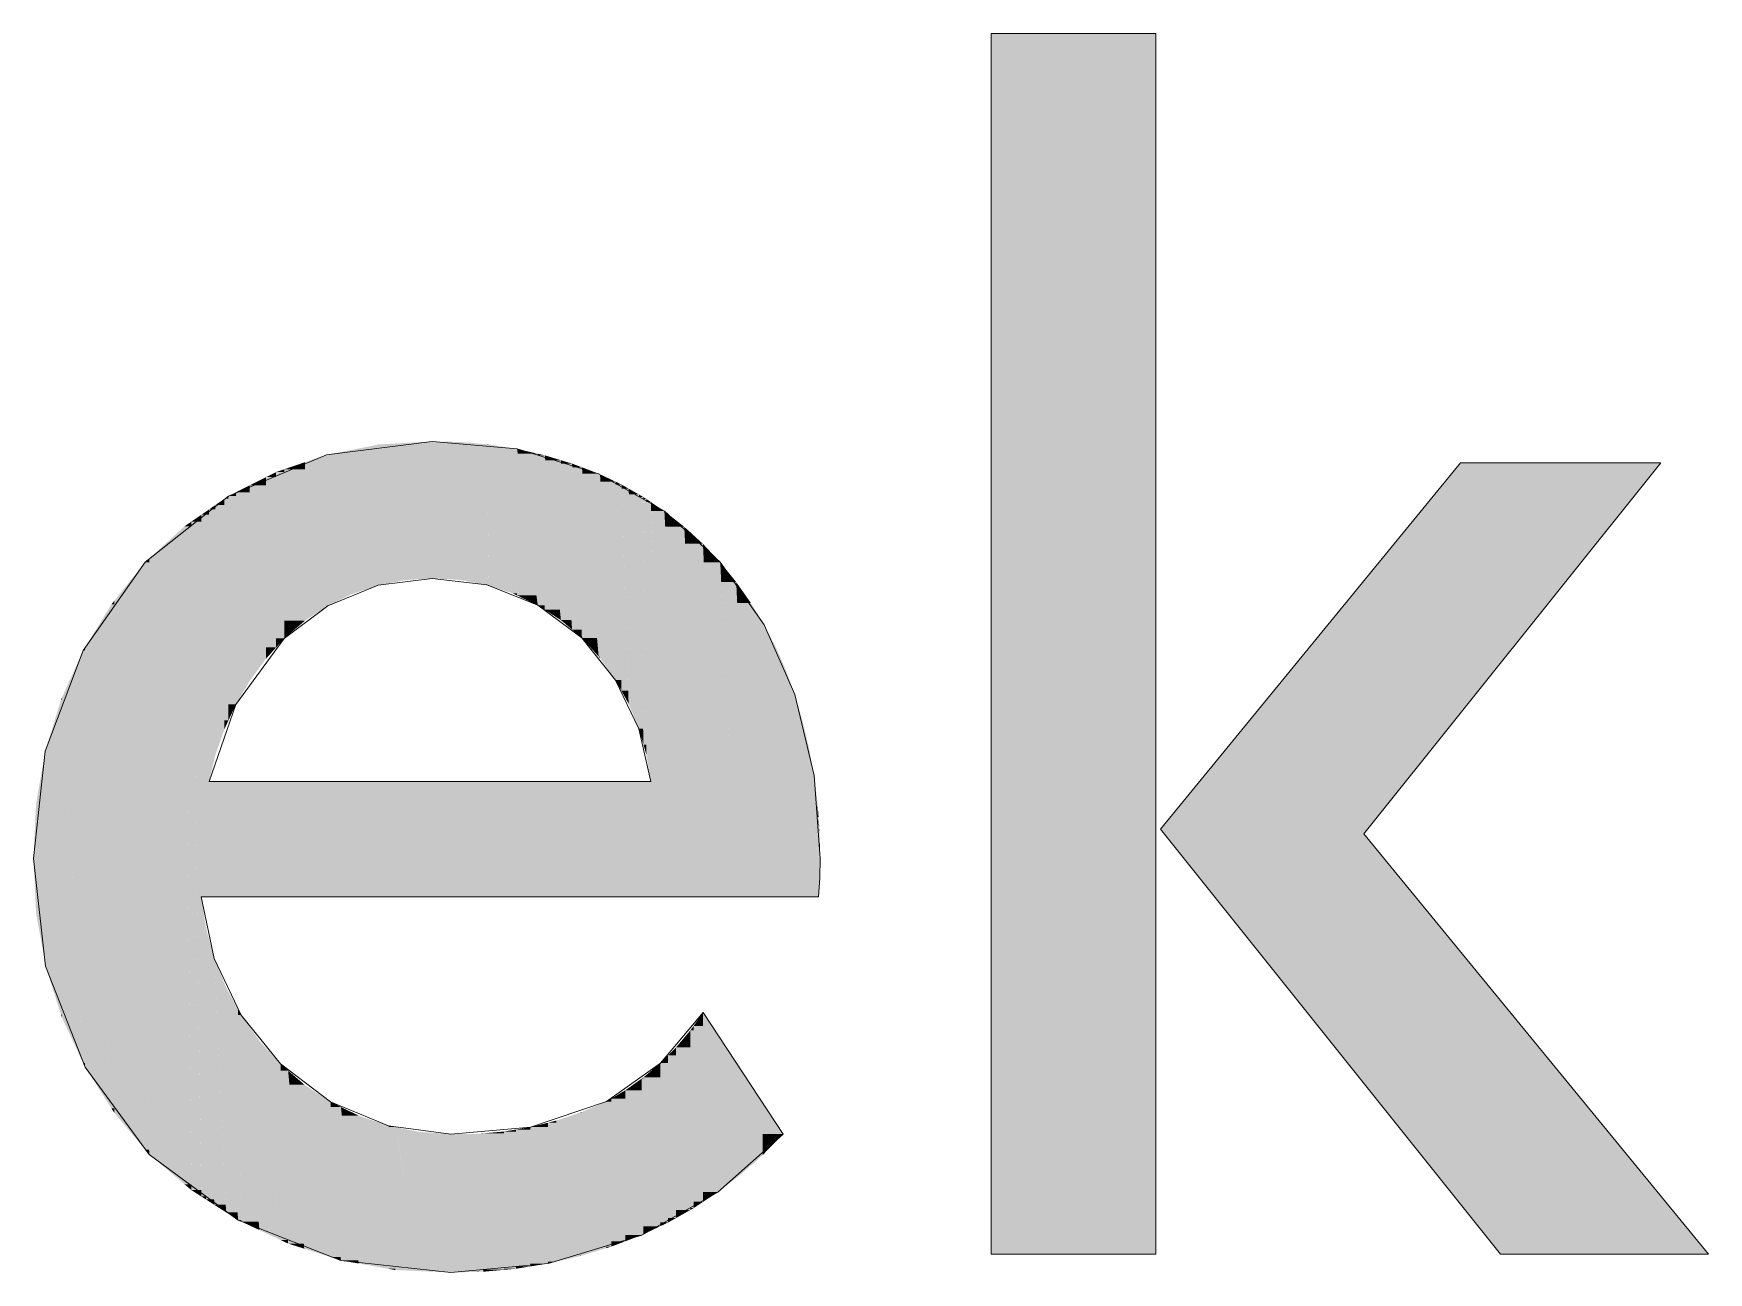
# Model space of a CAD drawing. Extents: x -1 to 1342, y -35 to 723.
# Drawn here: x 1066.432 to 1070.939, y 277.176 to 280.51 of the extents above; entities that cross this region are included whole.
import ezdxf

# ---------------------------------------------------------------- set-up
doc = ezdxf.new("R2010")
doc.units = 0
doc.layers.get('0').update_dxf_attribs({"lineweight": 18})
doc.layers.add('P11_Plankopf_Ausführung_AF_4_800 Plankopf', color=7, linetype='Continuous', lineweight=25)

# ---------------------------------------------------------------- blocks, each defined once
blk = doc.blocks.new('Referenz-A0SKLQSHLL', base_point=(1054.4775, 131.3883))
at = {"layer": 'P11_Plankopf_Ausführung_AF_4_800 Plankopf', "color": 0, "linetype": 'Continuous', "lineweight": 13, "ltscale": 16.9}
for p, q in [((1069.0088, 280.5103), (1069.0088, 277.2255)), ((1069.452, 280.5103), (1069.0088, 280.5103)), ((1069.452, 277.2255), (1069.452, 280.5103)), ((1067.2203, 279.3766), (1066.9563, 279.2655)), ((1067.5045, 279.4126), (1067.2203, 279.3766)), ((1067.7329, 279.3921), (1067.5045, 279.4126)), ((1067.9524, 279.3257), (1067.7329, 279.3921)), ((1070.272, 279.3546), (1069.4644, 278.3688)), ((1070.0111, 278.3563), (1070.8104, 279.3546)), ((1070.8104, 279.3546), (1070.272, 279.3546)), ((1068.1293, 279.2248), (1067.9524, 279.3257)), ((1066.9563, 279.2655), (1066.7319, 279.0874)), ((1068.2796, 279.0874), (1068.1293, 279.2248)), ((1066.7319, 279.0874), (1066.5654, 278.8499)), ((1068.3976, 278.9192), (1068.2796, 279.0874)), ((1067.3592, 279.0252), (1067.2235, 278.9702)), ((1067.5045, 279.0439), (1067.3592, 279.0252)), ((1067.6512, 279.0261), (1067.5045, 279.0439)), ((1067.7885, 278.9716), (1067.6512, 279.0261)), ((1067.2235, 278.9702), (1067.1063, 278.8824)), ((1067.9074, 278.8839), (1067.7885, 278.9716)), ((1067.1063, 278.8824), (1066.9763, 278.7049)), ((1067.998, 278.7702), (1067.9074, 278.8839)), ((1068.4802, 278.7311), (1068.3976, 278.9192)), ((1066.5654, 278.8499), (1066.4631, 278.5785)), ((1068.0608, 278.6391), (1067.998, 278.7702)), ((1066.9763, 278.7049), (1066.9039, 278.4972)), ((1068.5321, 278.5133), (1068.4802, 278.7311)), ((1068.0927, 278.4972), (1068.0608, 278.6391)), ((1066.4631, 278.5785), (1066.4316, 278.2901)), ((1068.0927, 278.4972), (1066.9039, 278.4972)), ((1068.5484, 278.2901), (1068.5321, 278.5133)), ((1069.4644, 278.3688), (1070.3797, 277.2255)), ((1070.939, 277.2255), (1070.0111, 278.3563)), ((1066.4316, 278.2901), (1066.4642, 278.0003)), ((1068.5479, 278.2382), (1068.5484, 278.2901)), ((1068.5443, 278.1865), (1068.5479, 278.2382)), ((1066.8831, 278.1865), (1066.9181, 278.0213)), ((1066.8831, 278.1865), (1068.5443, 278.1865)), ((1066.9181, 278.0213), (1066.9905, 277.8687)), ((1066.4642, 278.0003), (1066.5703, 277.7288)), ((1066.9905, 277.8687), (1067.0962, 277.7371)), ((1068.1184, 277.7395), (1068.2336, 277.8758)), ((1068.4491, 277.5485), (1068.2336, 277.8758)), ((1066.5703, 277.7288), (1066.7429, 277.4937)), ((1067.0962, 277.7371), (1067.2307, 277.6351)), ((1067.9731, 277.636), (1068.1184, 277.7395)), ((1067.2307, 277.6351), (1067.3869, 277.5708)), ((1067.7689, 277.5672), (1067.9731, 277.636)), ((1067.3869, 277.5708), (1067.5542, 277.5485)), ((1067.5542, 277.5485), (1067.7689, 277.5672)), ((1068.2733, 277.3924), (1068.4491, 277.5485)), ((1066.7429, 277.4937), (1066.982, 277.3171)), ((1068.0684, 277.2768), (1068.2733, 277.3924)), ((1066.982, 277.3171), (1067.2588, 277.2086)), ((1067.8165, 277.2), (1068.0684, 277.2768)), ((1069.0088, 277.2255), (1069.452, 277.2255)), ((1070.3797, 277.2255), (1070.939, 277.2255)), ((1067.2588, 277.2086), (1067.5542, 277.1759)), ((1067.5542, 277.1759), (1067.8165, 277.2))]:
    blk.add_line(p, q, dxfattribs=at)
at = {"layer": 'P11_Plankopf_Ausführung_AF_4_800 Plankopf', "color": 0, "linetype": 'Continuous', "lineweight": 0, "ltscale": 0.0169}
for points in [[(1069.0088, 277.2255), (1069.452, 277.2255), (1069.0088, 280.5103)], [(1069.452, 277.2255), (1069.452, 280.5103), (1069.0088, 280.5103)], [(1067.2203, 279.3566), (1067.1621, 279.3566), (1067.2203, 279.3766)], [(1067.2235, 279.3766), (1067.2203, 279.3766), (1067.2235, 279.3772)], [(1067.2235, 278.9702), (1067.2203, 278.9702), (1067.2203, 279.3766)], [(1067.2235, 278.9702), (1067.2235, 279.3766), (1067.2203, 279.3766)], [(1067.2896, 279.3772), (1067.2235, 279.3772), (1067.2896, 279.3902)], [(1067.2896, 279.0021), (1067.2235, 279.0021), (1067.2235, 279.3772)], [(1067.2896, 279.0021), (1067.2896, 279.3772), (1067.2235, 279.3772)], [(1067.3592, 279.3902), (1067.2896, 279.3902), (1067.3592, 279.4039)], [(1067.3592, 279.0252), (1067.2896, 279.0252), (1067.2896, 279.3902)], [(1067.3592, 279.0252), (1067.3592, 279.3902), (1067.2896, 279.3902)], [(1067.3611, 279.4039), (1067.3592, 279.4039), (1067.3611, 279.4043)], [(1067.3611, 279.0256), (1067.3592, 279.0256), (1067.3592, 279.4039)], [(1067.3611, 279.0256), (1067.3611, 279.4039), (1067.3592, 279.4039)], [(1067.4312, 279.4043), (1067.3611, 279.4043), (1067.4312, 279.4084)], [(1067.4312, 279.0392), (1067.3611, 279.0392), (1067.3611, 279.4043)], [(1067.4312, 279.0392), (1067.4312, 279.4043), (1067.3611, 279.4043)], [(1067.5045, 279.4084), (1067.4312, 279.4084), (1067.5045, 279.4126)], [(1067.5045, 279.0439), (1067.4312, 279.0439), (1067.4312, 279.4084)], [(1067.5045, 279.0439), (1067.5045, 279.4084), (1067.4312, 279.4084)], [(1067.5776, 279.0439), (1067.5045, 279.0439), (1067.5045, 279.4126)], [(1067.5784, 279.411), (1067.5048, 279.411), (1067.5045, 279.4126)], [(1067.5784, 279.0398), (1067.5784, 279.411), (1067.5048, 279.411)], [(1067.581, 279.0398), (1067.5784, 279.0398), (1067.5784, 279.411)], [(1067.581, 279.0393), (1067.581, 279.411), (1067.5784, 279.411)], [(1067.581, 279.411), (1067.5784, 279.411), (1067.5784, 279.411)], [(1067.6488, 279.0393), (1067.581, 279.0393), (1067.581, 279.411)], [(1067.6512, 279.4047), (1067.5822, 279.4047), (1067.581, 279.411)], [(1067.6512, 279.0261), (1067.6512, 279.4047), (1067.5822, 279.4047)], [(1067.6572, 279.0261), (1067.6512, 279.0261), (1067.6512, 279.4047)], [(1067.6573, 279.4041), (1067.6512, 279.4041), (1067.6512, 279.4047)], [(1067.6573, 279.0242), (1067.6573, 279.4041), (1067.6512, 279.4041)], [(1067.7182, 279.0242), (1067.6573, 279.0242), (1067.6573, 279.4041)], [(1067.7216, 279.3939), (1067.6589, 279.3939), (1067.6573, 279.4041)], [(1067.7216, 279.0033), (1067.7216, 279.3939), (1067.6589, 279.3939)], [(1067.7327, 279.0033), (1067.7216, 279.0033), (1067.7216, 279.3939)], [(1067.7329, 279.3921), (1067.7216, 279.3921), (1067.7216, 279.3939)], [(1067.7329, 278.9979), (1067.7329, 279.3921), (1067.7216, 279.3921)], [(1067.785, 278.9979), (1067.7329, 278.9979), (1067.7329, 279.3921)], [(1067.7885, 279.3794), (1067.7346, 279.3794), (1067.7329, 279.3921)], [(1067.7885, 278.9716), (1067.7885, 279.3794), (1067.7346, 279.3794)], [(1067.807, 278.9716), (1067.7885, 278.9716), (1067.7885, 279.3794)], [(1067.8075, 279.375), (1067.7887, 279.375), (1067.7885, 279.3794)], [(1067.8075, 278.9594), (1067.8075, 279.375), (1067.7887, 279.375)], [(1067.8481, 278.9594), (1067.8075, 278.9594), (1067.8075, 279.375)], [(1067.8508, 279.3619), (1067.8088, 279.3619), (1067.8075, 279.375)], [(1067.0845, 279.3163), (1067.0572, 279.3163), (1067.0845, 279.33)], [(1067.1063, 279.33), (1067.0845, 279.33), (1067.1063, 279.3375)], [(1067.1063, 278.8824), (1067.0845, 278.8824), (1067.0845, 279.33)], [(1067.1063, 278.8824), (1067.1063, 279.33), (1067.0845, 279.33)], [(1067.1621, 279.3375), (1067.1063, 279.3375), (1067.1621, 279.3566)], [(1067.1621, 278.9301), (1067.1063, 278.9301), (1067.1063, 279.3375)], [(1067.1621, 278.9301), (1067.1621, 279.3375), (1067.1063, 279.3375)], [(1067.2203, 278.9681), (1067.1621, 278.9681), (1067.1621, 279.3566)], [(1067.2203, 278.9681), (1067.2203, 279.3566), (1067.1621, 279.3566)], [(1067.8508, 278.9316), (1067.8508, 279.3619), (1067.8088, 279.3619)], [(1067.8792, 278.9316), (1067.8508, 278.9316), (1067.8508, 279.3619)], [(1067.8808, 279.3528), (1067.8514, 279.3528), (1067.8508, 279.3619)], [(1067.8808, 278.9063), (1067.8808, 279.3528), (1067.8514, 279.3528)], [(1067.9062, 278.9063), (1067.8808, 278.9063), (1067.8808, 279.3528)], [(1067.9074, 279.3428), (1067.8814, 279.3428), (1067.8808, 279.3528)], [(1067.9074, 278.8839), (1067.9074, 279.3428), (1067.8814, 279.3428)], [(1067.948, 278.8839), (1067.9074, 278.8839), (1067.9074, 279.3428)], [(1067.9524, 279.3257), (1067.9089, 279.3257), (1067.9074, 279.3428)], [(1070.272, 279.0362), (1070.0111, 279.0362), (1070.272, 279.3546)], [(1070.272, 278.6822), (1070.8104, 279.3546), (1070.272, 279.3546)], [(1067.0137, 279.2756), (1066.9763, 279.2756), (1067.0137, 279.2944)], [(1067.0572, 279.2944), (1067.0137, 279.2944), (1067.0572, 279.3163)], [(1067.0572, 278.8276), (1067.0137, 278.8276), (1067.0137, 279.2944)], [(1067.0572, 278.8276), (1067.0572, 279.2944), (1067.0137, 279.2944)], [(1067.0845, 278.8581), (1067.0572, 278.8581), (1067.0572, 279.3163)], [(1067.0845, 278.8581), (1067.0845, 279.3163), (1067.0572, 279.3163)], [(1067.9524, 278.8335), (1067.9524, 279.3257), (1067.9089, 279.3257)], [(1067.9559, 278.8335), (1067.9524, 278.8335), (1067.9524, 279.3257)], [(1067.9559, 279.3241), (1067.9524, 279.3241), (1067.9524, 279.3257)], [(1067.9559, 278.8296), (1067.9559, 279.3241), (1067.9524, 279.3241)], [(1067.9935, 278.8296), (1067.9559, 278.8296), (1067.9559, 279.3241)], [(1067.998, 279.3041), (1067.9574, 279.3041), (1067.9559, 279.3241)], [(1067.998, 278.7702), (1067.998, 279.3041), (1067.9574, 279.3041)], [(1068.013, 278.7702), (1067.998, 278.7702), (1067.998, 279.3041)], [(1068.0138, 279.2965), (1067.9982, 279.2965), (1067.998, 279.3041)], [(1068.0138, 278.7413), (1068.0138, 279.2965), (1067.9982, 279.2965)], [(1068.0319, 278.7413), (1068.0138, 278.7413), (1068.0138, 279.2965)], [(1068.0331, 279.2855), (1068.0142, 279.2855), (1068.0138, 279.2965)], [(1068.0331, 278.7064), (1068.0331, 279.2855), (1068.0142, 279.2855)], [(1068.0579, 278.7064), (1068.0331, 278.7064), (1068.0331, 279.2855)], [(1068.0608, 279.2697), (1068.0338, 279.2697), (1068.0331, 279.2855)], [(1066.9211, 279.2294), (1066.9039, 279.2294), (1066.9211, 279.2413)], [(1066.9454, 279.2413), (1066.9211, 279.2413), (1066.9454, 279.258)], [(1066.9454, 278.6382), (1066.9211, 278.6382), (1066.9211, 279.2413)], [(1066.9454, 278.6382), (1066.9454, 279.2413), (1066.9211, 279.2413)], [(1066.9563, 279.258), (1066.9454, 279.258), (1066.9563, 279.2655)], [(1066.9563, 278.6618), (1066.9454, 278.6618), (1066.9454, 279.258)], [(1066.9563, 278.6618), (1066.9563, 279.258), (1066.9454, 279.258)], [(1066.9763, 279.2655), (1066.9563, 279.2655), (1066.9763, 279.2756)], [(1066.9763, 278.7049), (1066.9563, 278.7049), (1066.9563, 279.2655)], [(1066.9763, 278.7049), (1066.9763, 279.2655), (1066.9563, 279.2655)], [(1067.0137, 278.7683), (1066.9763, 278.7683), (1066.9763, 279.2756)], [(1067.0137, 278.7683), (1067.0137, 279.2756), (1066.9763, 279.2756)], [(1068.0608, 278.6391), (1068.0608, 279.2697), (1068.0338, 279.2697)], [(1068.0721, 278.6391), (1068.0608, 278.6391), (1068.0608, 279.2697)], [(1068.0729, 279.2628), (1068.0609, 279.2628), (1068.0608, 279.2697)], [(1068.0729, 278.5966), (1068.0729, 279.2628), (1068.0609, 279.2628)], [(1068.0805, 278.5966), (1068.0729, 278.5966), (1068.0729, 279.2628)], [(1068.0808, 279.2575), (1068.073, 279.2575), (1068.0729, 279.2628)], [(1068.0808, 278.569), (1068.0808, 279.2575), (1068.073, 279.2575)], [(1068.0916, 278.569), (1068.0808, 278.569), (1068.0808, 279.2575)], [(1068.0927, 279.2494), (1068.0809, 279.2494), (1068.0808, 279.2575)], [(1068.0927, 278.4972), (1068.0927, 279.2494), (1068.0809, 279.2494)], [(1068.0927, 278.1865), (1068.1293, 278.1865), (1068.0927, 279.2494)], [(1068.1293, 279.2248), (1068.0936, 279.2248), (1068.0927, 279.2494)], [(1066.8566, 279.1841), (1066.838, 279.1841), (1066.8566, 279.1969)], [(1066.8831, 279.1969), (1066.8566, 279.1969), (1066.8831, 279.2151)], [(1066.8828, 277.3975), (1066.8566, 277.3975), (1066.8566, 279.1969)], [(1066.8831, 277.3805), (1066.8831, 279.1969), (1066.8566, 279.1969)], [(1066.9039, 279.2151), (1066.8831, 279.2151), (1066.9039, 279.2294)], [(1066.8831, 278.1865), (1066.9039, 278.1865), (1066.8831, 279.2151)], [(1066.9039, 278.1865), (1066.9039, 279.2151), (1066.8831, 279.2151)], [(1066.9211, 278.5687), (1066.9039, 278.5687), (1066.9039, 279.2294)], [(1066.9211, 278.5687), (1066.9211, 279.2294), (1066.9039, 279.2294)], [(1068.1293, 278.1865), (1068.1293, 279.2248), (1068.0936, 279.2248)], [(1068.1293, 278.1865), (1068.1828, 278.1865), (1068.1293, 279.2248)], [(1068.1828, 279.1828), (1068.1315, 279.1828), (1068.1293, 279.2248)], [(1066.838, 279.0974), (1066.7429, 279.0974), (1066.838, 279.1841)], [(1066.8564, 277.4132), (1066.838, 277.4132), (1066.838, 279.1841)], [(1066.8566, 277.3975), (1066.8566, 279.1841), (1066.838, 279.1841)], [(1068.1828, 278.1865), (1068.1828, 279.1828), (1068.1315, 279.1828)], [(1068.1828, 278.1865), (1068.233, 278.1865), (1068.1828, 279.1828)], [(1068.233, 279.1369), (1068.1851, 279.1369), (1068.1828, 279.1828)], [(1068.233, 278.1865), (1068.233, 279.1369), (1068.1851, 279.1369)], [(1068.233, 278.1865), (1068.2796, 278.1865), (1068.233, 279.1369)], [(1068.2796, 279.0874), (1068.2354, 279.0874), (1068.233, 279.1369)], [(1066.7319, 278.9836), (1066.6489, 278.9836), (1066.7319, 279.0874)], [(1066.7429, 279.0874), (1066.7319, 279.0874), (1066.7429, 279.0974)], [(1066.7428, 277.5068), (1066.7319, 277.5068), (1066.7319, 279.0874)], [(1066.7429, 277.4937), (1066.7429, 279.0874), (1066.7319, 279.0874)], [(1066.8335, 277.4937), (1066.7429, 277.4937), (1066.7429, 279.0974)], [(1066.838, 277.4132), (1066.838, 279.0974), (1066.7429, 279.0974)], [(1068.2796, 278.1865), (1068.2796, 279.0874), (1068.2354, 279.0874)], [(1068.2796, 278.1865), (1068.3226, 278.1865), (1068.2796, 279.0874)], [(1068.3226, 279.034), (1068.2822, 279.034), (1068.2796, 279.0874)], [(1067.2896, 279.0021), (1067.3592, 279.0252), (1067.2896, 279.0252)], [(1067.3592, 279.0252), (1067.3611, 279.0256), (1067.3592, 279.0256)], [(1067.3611, 279.0256), (1067.4312, 279.0392), (1067.3611, 279.0392)], [(1067.4312, 279.0392), (1067.5045, 279.0439), (1067.4312, 279.0439)], [(1067.5784, 279.0398), (1067.5776, 279.0439), (1067.5045, 279.0439)], [(1067.581, 279.0393), (1067.581, 279.0398), (1067.5784, 279.0398)], [(1067.6512, 279.0261), (1067.6488, 279.0393), (1067.581, 279.0393)], [(1067.6573, 279.0242), (1067.6572, 279.0261), (1067.6512, 279.0261)], [(1067.7216, 279.0033), (1067.7182, 279.0242), (1067.6573, 279.0242)], [(1068.3226, 278.1865), (1068.3226, 279.034), (1068.2822, 279.034)], [(1068.3226, 278.1865), (1068.362, 278.1865), (1068.3226, 279.034)], [(1068.362, 278.9778), (1068.3252, 278.9778), (1068.3226, 279.034)], [(1070.0111, 278.3688), (1069.4644, 278.3688), (1070.0111, 279.0362)], [(1070.272, 278.6822), (1070.0111, 278.6822), (1070.0111, 279.0362)], [(1070.272, 278.6822), (1070.272, 279.0362), (1070.0111, 279.0362)], [(1066.6412, 278.858), (1066.5703, 278.858), (1066.6412, 278.9739)], [(1066.6489, 278.9739), (1066.6412, 278.9739), (1066.6489, 278.9836)], [(1066.6489, 277.6178), (1066.6412, 277.6178), (1066.6412, 278.9739)], [(1066.6489, 277.6056), (1066.6489, 278.9739), (1066.6412, 278.9739)], [(1066.7264, 277.6056), (1066.6489, 277.6056), (1066.6489, 278.9836)], [(1066.7319, 277.5068), (1066.7319, 278.9836), (1066.6489, 278.9836)], [(1067.1621, 278.9301), (1067.2203, 278.9681), (1067.1621, 278.9681)], [(1067.2203, 278.9681), (1067.2235, 278.9702), (1067.2203, 278.9702)], [(1067.2235, 278.9702), (1067.2896, 279.0021), (1067.2235, 279.0021)], [(1067.7329, 278.9979), (1067.7327, 279.0033), (1067.7216, 279.0033)], [(1067.7885, 278.9716), (1067.785, 278.9979), (1067.7329, 278.9979)], [(1067.8075, 278.9594), (1067.807, 278.9716), (1067.7885, 278.9716)], [(1068.362, 278.1865), (1068.362, 278.9778), (1068.3252, 278.9778)], [(1068.362, 278.1865), (1068.3976, 278.1865), (1068.362, 278.9778)], [(1068.3976, 278.9192), (1068.3646, 278.9192), (1068.362, 278.9778)], [(1067.1063, 278.8824), (1067.1621, 278.9301), (1067.1063, 278.9301)], [(1067.8508, 278.9316), (1067.8481, 278.9594), (1067.8075, 278.9594)], [(1067.8808, 278.9063), (1067.8792, 278.9316), (1067.8508, 278.9316)], [(1067.0845, 278.8581), (1067.1063, 278.8824), (1067.0845, 278.8824)], [(1067.9074, 278.8839), (1067.9062, 278.9063), (1067.8808, 278.9063)], [(1067.9524, 278.8335), (1067.948, 278.8839), (1067.9074, 278.8839)], [(1068.3976, 278.1865), (1068.3976, 278.9192), (1068.3646, 278.9192)], [(1068.3976, 278.1865), (1068.4292, 278.1865), (1068.3976, 278.9192)], [(1068.4292, 278.8584), (1068.4002, 278.8584), (1068.3976, 278.9192)], [(1066.5654, 278.7234), (1066.5084, 278.7234), (1066.5654, 278.8499)], [(1066.5703, 278.8499), (1066.5654, 278.8499), (1066.5703, 278.858)], [(1066.5703, 277.7394), (1066.5654, 277.7394), (1066.5654, 278.8499)], [(1066.5703, 277.7288), (1066.5703, 278.8499), (1066.5654, 278.8499)], [(1066.6348, 277.7288), (1066.5703, 277.7288), (1066.5703, 278.858)], [(1066.6412, 277.6178), (1066.6412, 278.858), (1066.5703, 278.858)], [(1067.0572, 278.8276), (1067.0845, 278.8581), (1067.0572, 278.8581)], [(1067.9559, 278.8296), (1067.9559, 278.8335), (1067.9524, 278.8335)], [(1068.4292, 278.1865), (1068.4292, 278.8584), (1068.4002, 278.8584)], [(1068.4292, 278.1865), (1068.4568, 278.1865), (1068.4292, 278.8584)], [(1068.4568, 278.7956), (1068.4318, 278.7956), (1068.4292, 278.8584)], [(1067.0137, 278.7683), (1067.0572, 278.8276), (1067.0137, 278.8276)], [(1067.998, 278.7702), (1067.9935, 278.8296), (1067.9559, 278.8296)], [(1068.4568, 278.1865), (1068.4568, 278.7956), (1068.4318, 278.7956)], [(1068.4568, 278.1865), (1068.4802, 278.1865), (1068.4568, 278.7956)], [(1068.4802, 278.7311), (1068.4593, 278.7311), (1068.4568, 278.7956)], [(1066.9763, 278.7049), (1067.0137, 278.7683), (1066.9763, 278.7683)], [(1068.0138, 278.7413), (1068.013, 278.7702), (1067.998, 278.7702)], [(1066.5057, 278.5819), (1066.4642, 278.5819), (1066.5057, 278.7174)], [(1066.5084, 278.7174), (1066.5057, 278.7174), (1066.5084, 278.7234)], [(1066.5084, 277.8696), (1066.5057, 277.8696), (1066.5057, 278.7174)], [(1066.5084, 277.8611), (1066.5084, 278.7174), (1066.5057, 278.7174)], [(1066.5583, 277.8611), (1066.5084, 277.8611), (1066.5084, 278.7234)], [(1066.5654, 277.7394), (1066.5654, 278.7234), (1066.5084, 278.7234)], [(1066.9563, 278.6618), (1066.9763, 278.7049), (1066.9563, 278.7049)], [(1068.0331, 278.7064), (1068.0319, 278.7413), (1068.0138, 278.7413)], [(1068.0608, 278.6391), (1068.0579, 278.7064), (1068.0331, 278.7064)], [(1068.4802, 278.1865), (1068.4802, 278.7311), (1068.4593, 278.7311)], [(1068.4802, 278.1865), (1068.5014, 278.1865), (1068.4802, 278.7311)], [(1068.5014, 278.6595), (1068.483, 278.6595), (1068.4802, 278.7311)], [(1066.9454, 278.6382), (1066.9563, 278.6618), (1066.9454, 278.6618)], [(1068.5014, 278.1865), (1068.5014, 278.6595), (1068.483, 278.6595)], [(1068.5014, 278.1865), (1068.5187, 278.1865), (1068.5014, 278.6595)], [(1068.5187, 278.5868), (1068.5041, 278.5868), (1068.5014, 278.6595)], [(1070.0111, 278.3563), (1070.272, 278.6822), (1070.0111, 278.6822)], [(1066.9211, 278.5687), (1066.9454, 278.6382), (1066.9211, 278.6382)], [(1068.0729, 278.5966), (1068.0721, 278.6391), (1068.0608, 278.6391)], [(1066.4631, 278.4361), (1066.4384, 278.4361), (1066.4631, 278.5785)], [(1066.4642, 278.5785), (1066.4631, 278.5785), (1066.4642, 278.5819)], [(1066.4642, 278.0062), (1066.4631, 278.0062), (1066.4631, 278.5785)], [(1066.4642, 278.0003), (1066.4642, 278.5785), (1066.4631, 278.5785)], [(1066.4981, 278.0003), (1066.4642, 278.0003), (1066.4642, 278.5819)], [(1066.5057, 277.8696), (1066.5057, 278.5819), (1066.4642, 278.5819)], [(1066.9039, 278.4972), (1066.9211, 278.5687), (1066.9039, 278.5687)], [(1068.0808, 278.569), (1068.0805, 278.5966), (1068.0729, 278.5966)], [(1068.0927, 278.4972), (1068.0916, 278.569), (1068.0808, 278.569)], [(1068.5187, 278.1865), (1068.5187, 278.5868), (1068.5041, 278.5868)], [(1068.5187, 278.1865), (1068.5321, 278.1865), (1068.5187, 278.5868)], [(1068.5321, 278.5133), (1068.5212, 278.5133), (1068.5187, 278.5868)], [(1066.9039, 278.1865), (1068.0927, 278.1865), (1066.9039, 278.4972)], [(1068.0927, 278.1865), (1068.0927, 278.4972), (1066.9039, 278.4972)], [(1068.5321, 278.1865), (1068.5321, 278.5133), (1068.5212, 278.5133)], [(1068.5321, 278.1865), (1068.5415, 278.1865), (1068.5321, 278.5133)], [(1068.5415, 278.4393), (1068.5343, 278.4393), (1068.5321, 278.5133)], [(1066.4383, 278.2901), (1066.4316, 278.2901), (1066.4383, 278.4353)], [(1066.4384, 278.4353), (1066.4383, 278.4353), (1066.4384, 278.4361)], [(1066.4384, 278.1473), (1066.4383, 278.1473), (1066.4383, 278.4353)], [(1066.4384, 278.1442), (1066.4384, 278.4353), (1066.4383, 278.4353)], [(1066.4552, 278.1442), (1066.4384, 278.1442), (1066.4384, 278.4361)], [(1066.4631, 278.0062), (1066.4631, 278.4361), (1066.4384, 278.4361)], [(1068.5415, 278.1865), (1068.5415, 278.4393), (1068.5343, 278.4393)], [(1068.5415, 278.1865), (1068.5443, 278.1865), (1068.5415, 278.4393)], [(1068.5443, 278.4018), (1068.542, 278.4018), (1068.5415, 278.4393)], [(1068.5443, 278.1865), (1068.5443, 278.4018), (1068.542, 278.4018)], [(1068.5458, 278.2037), (1068.5443, 278.2037), (1068.5443, 278.4018)], [(1068.5458, 278.3803), (1068.5444, 278.3803), (1068.5443, 278.4018)], [(1068.5458, 278.2037), (1068.5458, 278.3803), (1068.5444, 278.3803)], [(1068.547, 278.2198), (1068.5458, 278.2198), (1068.5458, 278.3803)], [(1068.547, 278.3648), (1068.5459, 278.3648), (1068.5458, 278.3803)], [(1068.547, 278.2198), (1068.547, 278.3648), (1068.5459, 278.3648)], [(1068.547, 278.2209), (1068.547, 278.2209), (1068.547, 278.3648)], [(1068.547, 278.3603), (1068.547, 278.3603), (1068.547, 278.3648)], [(1068.547, 278.2209), (1068.547, 278.3603), (1068.547, 278.3603)], [(1068.5479, 278.2382), (1068.547, 278.2382), (1068.547, 278.3603)], [(1068.5479, 278.3144), (1068.5474, 278.3144), (1068.547, 278.3603)], [(1070.0111, 277.686), (1070.0111, 278.3688), (1069.4644, 278.3688)], [(1070.2296, 277.686), (1070.0111, 277.686), (1070.0111, 278.3563)], [(1070.3797, 277.9071), (1070.1575, 277.9071), (1070.0111, 278.3563)], [(1068.5479, 278.2382), (1068.5479, 278.3144), (1068.5474, 278.3144)], [(1068.5484, 278.2538), (1068.5479, 278.2538), (1068.5479, 278.3144)], [(1068.5484, 278.2901), (1068.5481, 278.2901), (1068.5479, 278.3144)], [(1066.4383, 278.1473), (1066.4383, 278.2901), (1066.4316, 278.2901)], [(1068.5479, 278.2382), (1068.5484, 278.2538), (1068.5479, 278.2538)], [(1068.5484, 278.2538), (1068.5484, 278.2901), (1068.5481, 278.2901)], [(1068.5484, 278.2555), (1068.5484, 278.2555), (1068.5484, 278.2901)], [(1068.5484, 278.2858), (1068.5484, 278.2858), (1068.5484, 278.2901)], [(1068.5484, 278.2555), (1068.5484, 278.2858), (1068.5484, 278.2858)], [(1068.5486, 278.2728), (1068.5484, 278.2728), (1068.5484, 278.2858)], [(1068.5484, 278.2555), (1068.5486, 278.2728), (1068.5484, 278.2728)], [(1068.5484, 278.2538), (1068.5484, 278.2555), (1068.5484, 278.2555)], [(1068.5443, 278.1865), (1068.5458, 278.2037), (1068.5443, 278.2037)], [(1068.5458, 278.2037), (1068.547, 278.2198), (1068.5458, 278.2198)], [(1068.547, 278.2209), (1068.5479, 278.2382), (1068.547, 278.2382)], [(1068.547, 278.2198), (1068.547, 278.2209), (1068.547, 278.2209)], [(1066.8957, 277.3805), (1066.8831, 277.3805), (1066.8831, 278.1865)], [(1066.8958, 278.1029), (1066.8844, 278.1029), (1066.8831, 278.1865)], [(1066.4384, 278.1442), (1066.4384, 278.1473), (1066.4383, 278.1473)], [(1066.4631, 278.0062), (1066.4552, 278.1442), (1066.4384, 278.1442)], [(1066.8958, 277.3724), (1066.8958, 278.1029), (1066.8844, 278.1029)], [(1066.9177, 277.3724), (1066.8958, 277.3724), (1066.8958, 278.1029)], [(1066.9181, 278.0213), (1066.8982, 278.0213), (1066.8958, 278.1029)], [(1066.9181, 277.358), (1066.9181, 278.0213), (1066.8982, 278.0213)], [(1066.9489, 277.358), (1066.9181, 277.358), (1066.9181, 278.0213)], [(1066.9499, 277.9429), (1066.9218, 277.9429), (1066.9181, 278.0213)], [(1066.4642, 278.0003), (1066.4642, 278.0062), (1066.4631, 278.0062)], [(1066.5057, 277.8696), (1066.4981, 278.0003), (1066.4642, 278.0003)], [(1066.9499, 277.3377), (1066.9499, 277.9429), (1066.9218, 277.9429)], [(1066.9809, 277.3377), (1066.9499, 277.3377), (1066.9499, 277.9429)], [(1066.982, 277.8843), (1066.9529, 277.8843), (1066.9499, 277.9429)], [(1070.3797, 277.2255), (1070.3797, 277.9071), (1070.1575, 277.9071)], [(1070.3797, 277.2255), (1070.939, 277.2255), (1070.3797, 277.9071)], [(1066.5084, 277.8611), (1066.5084, 277.8696), (1066.5057, 277.8696)], [(1066.5654, 277.7394), (1066.5583, 277.8611), (1066.5084, 277.8611)], [(1066.982, 277.3171), (1066.982, 277.8843), (1066.9529, 277.8843)], [(1066.9904, 277.3171), (1066.982, 277.3171), (1066.982, 277.8843)], [(1066.9905, 277.8687), (1066.9822, 277.8687), (1066.982, 277.8843)], [(1066.9905, 277.3131), (1066.9905, 277.8687), (1066.9822, 277.8687)], [(1067.0375, 277.3131), (1066.9905, 277.3131), (1066.9905, 277.8687)], [(1067.0395, 277.7998), (1066.9963, 277.7998), (1066.9905, 277.8687)], [(1068.2336, 277.8394), (1068.2078, 277.8394), (1068.2336, 277.8758)], [(1068.2733, 277.3924), (1068.2336, 277.3924), (1068.2336, 277.8758)], [(1068.2733, 277.8155), (1068.2385, 277.8155), (1068.2336, 277.8758)], [(1067.0395, 277.2901), (1067.0395, 277.7998), (1066.9963, 277.7998)], [(1067.0933, 277.2901), (1067.0395, 277.2901), (1067.0395, 277.7998)], [(1067.0962, 277.7371), (1067.0461, 277.7371), (1067.0395, 277.7998)], [(1068.199, 277.7817), (1068.1606, 277.7817), (1068.199, 277.8272)], [(1068.2078, 277.8272), (1068.199, 277.8272), (1068.2078, 277.8394)], [(1068.2078, 277.3491), (1068.199, 277.3491), (1068.199, 277.8272)], [(1068.2078, 277.3491), (1068.2078, 277.8272), (1068.199, 277.8272)], [(1068.2336, 277.3661), (1068.2078, 277.3661), (1068.2078, 277.8394)], [(1068.2336, 277.3661), (1068.2336, 277.8394), (1068.2078, 277.8394)], [(1068.2733, 277.3924), (1068.2733, 277.8155), (1068.2385, 277.8155)], [(1068.3355, 277.4402), (1068.2733, 277.4402), (1068.2733, 277.8155)], [(1068.3355, 277.721), (1068.2889, 277.721), (1068.2733, 277.8155)], [(1068.1394, 277.7395), (1068.1184, 277.7395), (1068.1394, 277.7605)], [(1068.1606, 277.7605), (1068.1394, 277.7605), (1068.1606, 277.7817)], [(1068.1606, 277.3224), (1068.1394, 277.3224), (1068.1394, 277.7605)], [(1068.1606, 277.3224), (1068.1606, 277.7605), (1068.1394, 277.7605)], [(1068.199, 277.3441), (1068.1606, 277.3441), (1068.1606, 277.7817)], [(1068.199, 277.3441), (1068.199, 277.7817), (1068.1606, 277.7817)], [(1066.5703, 277.7288), (1066.5703, 277.7394), (1066.5654, 277.7394)], [(1066.6412, 277.6178), (1066.6348, 277.7288), (1066.5703, 277.7288)], [(1067.0962, 277.2634), (1067.0962, 277.7371), (1067.0461, 277.7371)], [(1067.1164, 277.2634), (1067.0962, 277.2634), (1067.0962, 277.7371)], [(1067.1168, 277.7192), (1067.0969, 277.7192), (1067.0962, 277.7371)], [(1067.1168, 277.2537), (1067.1168, 277.7192), (1067.0969, 277.7192)], [(1067.1589, 277.2537), (1067.1168, 277.2537), (1067.1168, 277.7192)], [(1067.1601, 277.6817), (1067.1202, 277.6817), (1067.1168, 277.7192)], [(1068.1184, 277.701), (1068.0729, 277.701), (1068.1184, 277.7395)], [(1068.1394, 277.3105), (1068.1184, 277.3105), (1068.1184, 277.7395)], [(1068.1394, 277.3105), (1068.1394, 277.7395), (1068.1184, 277.7395)], [(1068.3355, 277.4402), (1068.3355, 277.721), (1068.2889, 277.721)], [(1068.3942, 277.4924), (1068.3355, 277.4924), (1068.3355, 277.721)], [(1068.3942, 277.6319), (1068.3584, 277.6319), (1068.3355, 277.721)], [(1067.1601, 277.24), (1067.1601, 277.6817), (1067.1202, 277.6817)], [(1067.2273, 277.24), (1067.1601, 277.24), (1067.1601, 277.6817)], [(1067.2307, 277.6351), (1067.1672, 277.6351), (1067.1601, 277.6817)], [(1068.0244, 277.6438), (1067.9863, 277.6438), (1068.0244, 277.6664)], [(1068.0684, 277.6664), (1068.0244, 277.6664), (1068.0684, 277.6978)], [(1068.0684, 277.2768), (1068.0244, 277.2768), (1068.0244, 277.6664)], [(1068.0684, 277.2768), (1068.0684, 277.6664), (1068.0244, 277.6664)], [(1068.0729, 277.6978), (1068.0684, 277.6978), (1068.0729, 277.701)], [(1068.0729, 277.2789), (1068.0684, 277.2789), (1068.0684, 277.6978)], [(1068.0729, 277.2789), (1068.0729, 277.6978), (1068.0684, 277.6978)], [(1068.1184, 277.3005), (1068.0729, 277.3005), (1068.0729, 277.701)], [(1068.1184, 277.3005), (1068.1184, 277.701), (1068.0729, 277.701)], [(1070.3797, 277.2255), (1070.2296, 277.686), (1070.0111, 277.686)], [(1066.6489, 277.6056), (1066.6489, 277.6178), (1066.6412, 277.6178)], [(1067.2307, 277.2175), (1067.2307, 277.6351), (1067.1672, 277.6351)], [(1067.2582, 277.2175), (1067.2307, 277.2175), (1067.2307, 277.6351)], [(1067.2588, 277.6214), (1067.2316, 277.6214), (1067.2307, 277.6351)], [(1067.2588, 277.2086), (1067.2588, 277.6214), (1067.2316, 277.6214)], [(1067.3057, 277.2086), (1067.2588, 277.2086), (1067.2588, 277.6214)], [(1067.3067, 277.5979), (1067.2614, 277.5979), (1067.2588, 277.6214)], [(1067.9731, 277.6077), (1067.9069, 277.6077), (1067.9731, 277.636)], [(1067.9863, 277.636), (1067.9731, 277.636), (1067.9863, 277.6438)], [(1067.9863, 277.2455), (1067.9731, 277.2455), (1067.9731, 277.636)], [(1067.9863, 277.2455), (1067.9863, 277.636), (1067.9731, 277.636)], [(1068.0244, 277.26), (1067.9863, 277.26), (1067.9863, 277.6438)], [(1068.0244, 277.26), (1068.0244, 277.6438), (1067.9863, 277.6438)], [(1068.3942, 277.4924), (1068.3942, 277.6319), (1068.3584, 277.6319)], [(1068.4491, 277.5485), (1068.3942, 277.5485), (1068.3942, 277.6319)], [(1066.7319, 277.5068), (1066.7264, 277.6056), (1066.6489, 277.6056)], [(1067.3067, 277.2001), (1067.3067, 277.5979), (1067.2614, 277.5979)], [(1067.3841, 277.2001), (1067.3067, 277.2001), (1067.3067, 277.5979)], [(1067.3869, 277.5708), (1067.312, 277.5708), (1067.3067, 277.5979)], [(1067.3869, 277.1858), (1067.3869, 277.5708), (1067.312, 277.5708)], [(1067.4053, 277.1858), (1067.3869, 277.1858), (1067.3869, 277.5708)], [(1067.4054, 277.5671), (1067.387, 277.5671), (1067.3869, 277.5708)], [(1067.8165, 277.5672), (1067.7689, 277.5672), (1067.8165, 277.5791)], [(1067.8387, 277.5791), (1067.8165, 277.5791), (1067.8387, 277.5847)], [(1067.8387, 277.2052), (1067.8165, 277.2052), (1067.8165, 277.5791)], [(1067.8387, 277.2052), (1067.8387, 277.5791), (1067.8165, 277.5791)], [(1067.9022, 277.5847), (1067.8387, 277.5847), (1067.9022, 277.6061)], [(1067.9022, 277.2199), (1067.8387, 277.2199), (1067.8387, 277.5847)], [(1067.9022, 277.2199), (1067.9022, 277.5847), (1067.8387, 277.5847)], [(1067.9069, 277.6061), (1067.9022, 277.6061), (1067.9069, 277.6077)], [(1067.9069, 277.2213), (1067.9022, 277.2213), (1067.9022, 277.6061)], [(1067.9069, 277.2213), (1067.9069, 277.6061), (1067.9022, 277.6061)], [(1067.9731, 277.2415), (1067.9069, 277.2415), (1067.9069, 277.6077)], [(1067.9731, 277.2415), (1067.9731, 277.6077), (1067.9069, 277.6077)], [(1067.4054, 277.1825), (1067.4054, 277.5671), (1067.387, 277.5671)], [(1067.4694, 277.1825), (1067.4054, 277.1825), (1067.4054, 277.5671)], [(1067.4698, 277.5543), (1067.4076, 277.5543), (1067.4054, 277.5671)], [(1067.4698, 277.1797), (1067.4698, 277.5543), (1067.4076, 277.5543)], [(1067.5534, 277.1797), (1067.4698, 277.1797), (1067.4698, 277.5543)], [(1067.5542, 277.5485), (1067.4711, 277.5485), (1067.4698, 277.5543)], [(1067.5542, 277.1759), (1067.5542, 277.5485), (1067.4711, 277.5485)], [(1067.6262, 277.5485), (1067.5542, 277.5485), (1067.6262, 277.5491)], [(1067.6262, 277.1776), (1067.5542, 277.1776), (1067.5542, 277.5485)], [(1067.6262, 277.1776), (1067.6262, 277.5485), (1067.5542, 277.5485)], [(1067.6421, 277.5491), (1067.6262, 277.5491), (1067.6421, 277.5504)], [(1067.6421, 277.178), (1067.6262, 277.178), (1067.6262, 277.5491)], [(1067.6421, 277.178), (1067.6421, 277.5491), (1067.6262, 277.5491)], [(1067.6979, 277.5504), (1067.6421, 277.5504), (1067.6979, 277.5553)], [(1067.6979, 277.1831), (1067.6421, 277.1831), (1067.6421, 277.5504)], [(1067.6979, 277.1831), (1067.6979, 277.5504), (1067.6421, 277.5504)], [(1067.7297, 277.5553), (1067.6979, 277.5553), (1067.7297, 277.5606)], [(1067.7297, 277.186), (1067.6979, 277.186), (1067.6979, 277.5553)], [(1067.7297, 277.186), (1067.7297, 277.5553), (1067.6979, 277.5553)], [(1067.7689, 277.5606), (1067.7297, 277.5606), (1067.7689, 277.5672)], [(1067.7689, 277.1923), (1067.7297, 277.1923), (1067.7297, 277.5606)], [(1067.7689, 277.1923), (1067.7689, 277.5606), (1067.7297, 277.5606)], [(1067.8165, 277.2), (1067.7689, 277.2), (1067.7689, 277.5672)], [(1067.8165, 277.2), (1067.8165, 277.5672), (1067.7689, 277.5672)], [(1068.3942, 277.4924), (1068.4491, 277.5485), (1068.3942, 277.5485)], [(1066.7429, 277.4937), (1066.7428, 277.5068), (1066.7319, 277.5068)], [(1066.838, 277.4132), (1066.8335, 277.4937), (1066.7429, 277.4937)], [(1068.3355, 277.4402), (1068.3942, 277.4924), (1068.3355, 277.4924)], [(1068.2733, 277.3924), (1068.3355, 277.4402), (1068.2733, 277.4402)], [(1066.8566, 277.3975), (1066.8564, 277.4132), (1066.838, 277.4132)], [(1066.8831, 277.3805), (1066.8828, 277.3975), (1066.8566, 277.3975)], [(1068.2336, 277.3661), (1068.2733, 277.3924), (1068.2336, 277.3924)], [(1066.8958, 277.3724), (1066.8957, 277.3805), (1066.8831, 277.3805)], [(1066.9181, 277.358), (1066.9177, 277.3724), (1066.8958, 277.3724)], [(1066.9499, 277.3377), (1066.9489, 277.358), (1066.9181, 277.358)], [(1068.1606, 277.3224), (1068.199, 277.3441), (1068.1606, 277.3441)], [(1068.199, 277.3441), (1068.2078, 277.3491), (1068.199, 277.3491)], [(1068.2078, 277.3491), (1068.2336, 277.3661), (1068.2078, 277.3661)], [(1066.982, 277.3171), (1066.9809, 277.3377), (1066.9499, 277.3377)], [(1066.9905, 277.3131), (1066.9904, 277.3171), (1066.982, 277.3171)], [(1067.0395, 277.2901), (1067.0375, 277.3131), (1066.9905, 277.3131)], [(1068.0729, 277.2789), (1068.1184, 277.3005), (1068.0729, 277.3005)], [(1068.1184, 277.3005), (1068.1394, 277.3105), (1068.1184, 277.3105)], [(1068.1394, 277.3105), (1068.1606, 277.3224), (1068.1394, 277.3224)], [(1067.0962, 277.2634), (1067.0933, 277.2901), (1067.0395, 277.2901)], [(1067.1168, 277.2537), (1067.1164, 277.2634), (1067.0962, 277.2634)], [(1067.9863, 277.2455), (1068.0244, 277.26), (1067.9863, 277.26)], [(1068.0244, 277.26), (1068.0684, 277.2768), (1068.0244, 277.2768)], [(1068.0684, 277.2768), (1068.0729, 277.2789), (1068.0684, 277.2789)], [(1067.1601, 277.24), (1067.1589, 277.2537), (1067.1168, 277.2537)], [(1067.2307, 277.2175), (1067.2273, 277.24), (1067.1601, 277.24)], [(1067.2588, 277.2086), (1067.2582, 277.2175), (1067.2307, 277.2175)], [(1067.8387, 277.2052), (1067.9022, 277.2199), (1067.8387, 277.2199)], [(1067.9022, 277.2199), (1067.9069, 277.2213), (1067.9022, 277.2213)], [(1067.9069, 277.2213), (1067.9731, 277.2415), (1067.9069, 277.2415)], [(1067.9731, 277.2415), (1067.9863, 277.2455), (1067.9731, 277.2455)], [(1067.3067, 277.2001), (1067.3057, 277.2086), (1067.2588, 277.2086)], [(1067.3869, 277.1858), (1067.3841, 277.2001), (1067.3067, 277.2001)], [(1067.4054, 277.1825), (1067.4053, 277.1858), (1067.3869, 277.1858)], [(1067.4698, 277.1797), (1067.4694, 277.1825), (1067.4054, 277.1825)], [(1067.5542, 277.1759), (1067.5534, 277.1797), (1067.4698, 277.1797)], [(1067.5542, 277.1759), (1067.6262, 277.1776), (1067.5542, 277.1776)], [(1067.6262, 277.1776), (1067.6421, 277.178), (1067.6262, 277.178)], [(1067.6421, 277.178), (1067.6979, 277.1831), (1067.6421, 277.1831)], [(1067.6979, 277.1831), (1067.7297, 277.186), (1067.6979, 277.186)], [(1067.7297, 277.186), (1067.7689, 277.1923), (1067.7297, 277.1923)], [(1067.7689, 277.1923), (1067.8165, 277.2), (1067.7689, 277.2)], [(1067.8165, 277.2), (1067.8387, 277.2052), (1067.8165, 277.2052)]]:
    blk.add_solid(points, dxfattribs=at)

msp = doc.modelspace()

# ---------------------------------------------------------------- block references
at = {"color": 8, "lineweight": 25, "ltscale": 0.25, "true_color": 0x808080}
msp.add_blockref('Referenz-A0SKLQSHLL', (1054.4775, 131.3883), dxfattribs=at)

doc.saveas('drawing.dxf')
